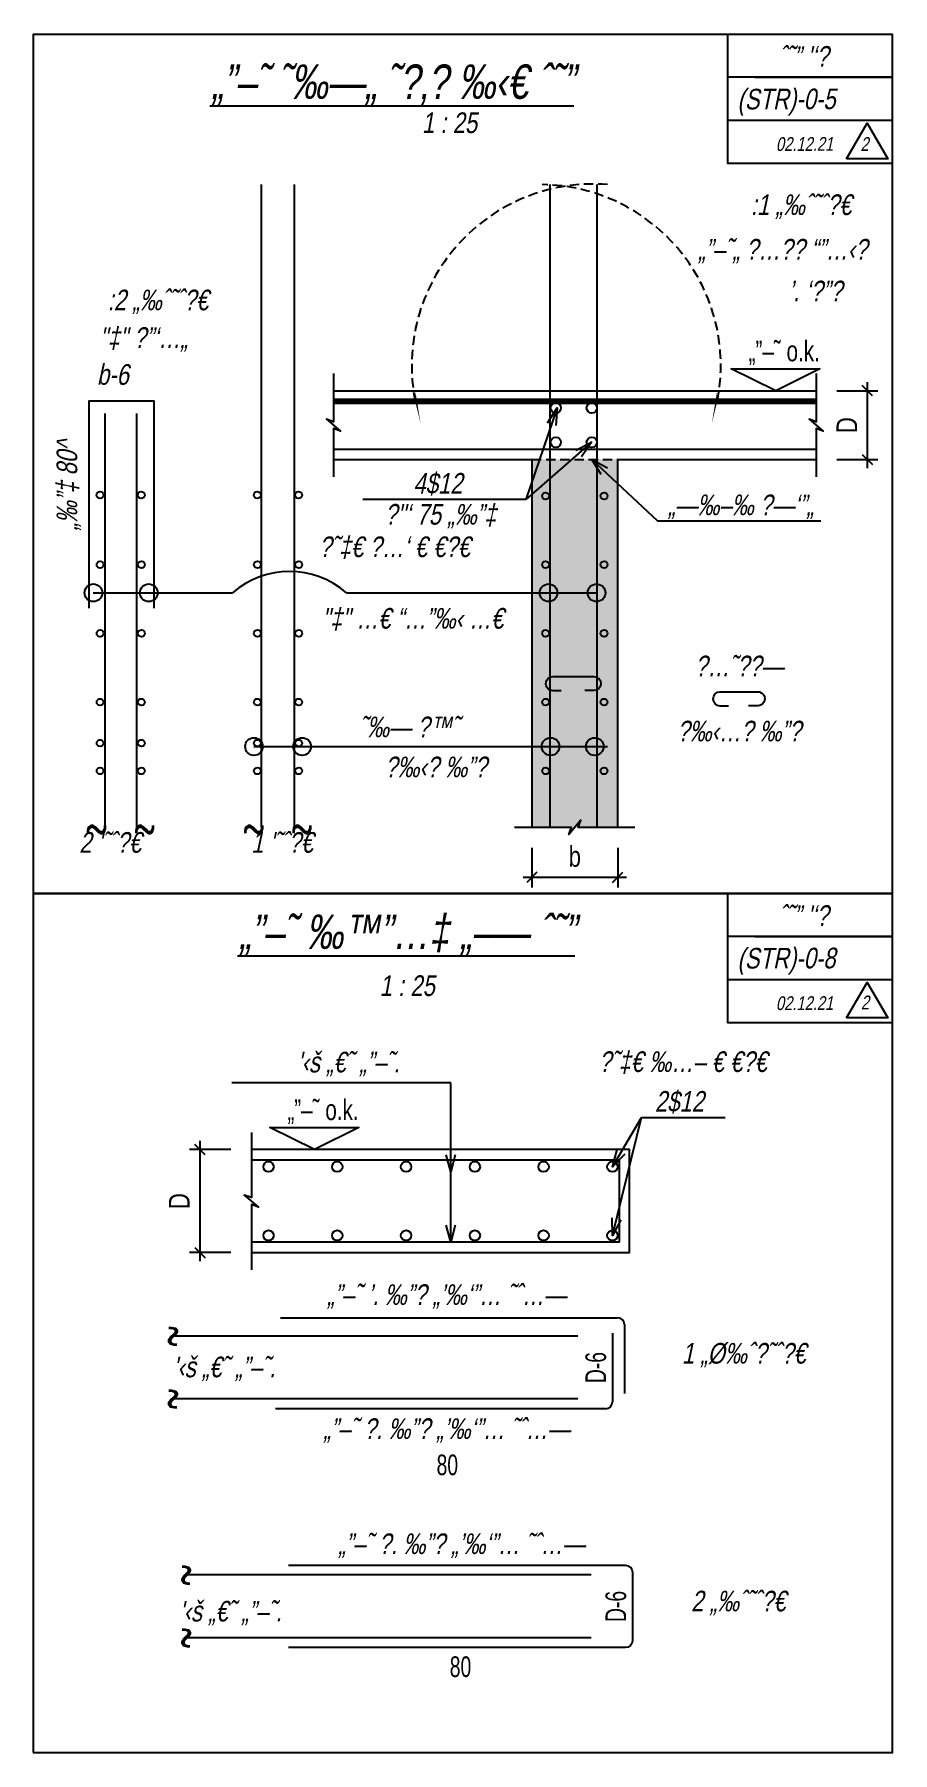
# Model space of a CAD drawing. Header units: inches. Extents: x -5298 to 11252, y 8210 to 22495.
# Drawn here: x 8115 to 8365, y 11360 to 11860 of the extents above; entities that cross this region are included whole.
import ezdxf
from ezdxf.enums import TextEntityAlignment as Align

# ---------------------------------------------------------------- set-up
doc = ezdxf.new("R2010")
doc.units = ezdxf.units.IN
doc.header["$LTSCALE"] = 11
doc.header["$MEASUREMENT"] = 0
doc.linetypes.add('HIDDEN', pattern=[0.375, 0.25, -0.125])
doc.layers.get('Defpoints').update_dxf_attribs({"color": 40})
for name, color, linetype in [('1', 1, 'HIDDEN'), ('break', 1, 'Continuous'), ('DIM-BAR', 122, 'Continuous'), ('DIM-Sec', 2, 'Continuous'), ('HATCH-Sec', 9, 'Continuous'), ('IRON6-Sec', 6, 'Continuous'), ('le', 1, 'Continuous'), ('SEC', 3, 'Continuous'), ('SEC-TEXT', 1, 'Continuous'), ('STAM', 1, 'Continuous'), ('TEXT4', 3, 'Continuous'), ('ztz-Sec', 122, 'Continuous')]:
    doc.layers.add(name, color=color, linetype=linetype)
doc.styles.add('COM1', font='complex_.ttf', dxfattribs={"width": 0.8})
doc.styles.add('DIM', font='DIMHEB', dxfattribs={"width": 0.7})
doc.styles.add('HEB', font='HEB', dxfattribs={"width": 0.8})
doc.styles.add('HEBREW', font='hebtxt-weld.shx', dxfattribs={"width": 0.8, "oblique": 12})
doc.dimstyles.new('20', dxfattribs={"dimtxt": 4.4, "dimasz": 2.4, "dimexe": 2.4, "dimexo": 0, "dimgap": 1.8, "dimtad": 1, "dimdec": 1, "dimrnd": 0.5, "dimdsep": 46, "dimtxsty": 'DIM', "dimblk1": 'OBLIQUE', "dimblk2": 'OBLIQUE', "dimsah": 1, "dimcen": 0.1, "dimdle": 2, "dimclre": 8, "dimclrt": 11, "dimadec": 0, "dimazin": 0, "dimtfac": 1, "dimtdec": 1, "dimtix": 1, "dimtmove": 2, "dimatfit": 3, "dimldrblk": 'OBLIQUE', "dimfxl": 1, "dimtolj": 1, "dimarcsym": 0})
doc.dimstyles.new('m25-orig', dxfattribs={"dimtxt": 6, "dimasz": 3, "dimexe": 3, "dimexo": 6, "dimgap": 3, "dimtad": 1, "dimdec": 1, "dimrnd": 0.5, "dimdsep": 46, "dimtxsty": 'HEB', "dimblk1": 'OBLIQUE', "dimblk2": 'OBLIQUE', "dimsah": 1, "dimcen": 100, "dimdle": 2.5, "dimclrd": 256, "dimclre": 1, "dimadec": 0, "dimazin": 0, "dimtfac": 0.9, "dimtdec": 1, "dimtix": 1, "dimtmove": 2, "dimatfit": 3, "dimldrblk": 'OBLIQUE', "dimfxl": 1, "dimtolj": 1, "dimlwd": -1, "dimarcsym": 0})
doc.dimstyles.new('sec 25', dxfattribs={"dimtxt": 6, "dimasz": 2.4, "dimexe": 6, "dimexo": 0, "dimgap": 1.8, "dimtad": 1, "dimdec": 1, "dimrnd": 0.5, "dimdsep": 46, "dimtxsty": 'DIM', "dimblk": 'NONE', "dimcen": 0.1, "dimdle": 2, "dimse1": 1, "dimse2": 1, "dimsd1": 1, "dimsd2": 1, "dimclre": 256, "dimclrt": 256, "dimadec": 0, "dimazin": 0, "dimtfac": 1, "dimtdec": 1, "dimtix": 1, "dimtmove": 2, "dimatfit": 3, "dimldrblk": 'NONE', "dimfxl": 1, "dimtolj": 1, "dimlwd": -1, "dimlwe": -1, "dimarcsym": 0})

# ---------------------------------------------------------------- blocks, each defined once
blk = doc.blocks.new('_OBLIQUE')
at = {"color": 0, "linetype": 'ByBlock'}
blk.add_line((-0.5, -0.5), (0.5, 0.5), dxfattribs=at)
blk = doc.blocks.new('mf')
at = {"layer": 'TEXT4'}
blk.add_lwpolyline([(0, 0), (28.64324132873094, 14.10732654095364), (-28.26197036082164, 14.10732654095364)], close=True, dxfattribs=at)
at = {"layer": 'TEXT4', "style": 'HEB', "width": 0.7}
blk.add_attdef('+0.00', text='', height=14.4, dxfattribs=at).set_placement((-5.409673684572454, 18.8755768087529), align=Align.CENTER)
blk = doc.blocks.new('*D209')
at = {"layer": 'Defpoints', "color": 0, "transparency": 16777216}
for p in [(8259.943181014183, 11629.19050835313), (8284.943181016046, 11629.19050835053), (8284.943181016046, 11614.69607146068)]:
    blk.add_point(p, dxfattribs=at)
at = {"layer": 'DIM-Sec', "color": 1, "lineweight": -2, "transparency": 16777216}
for p, q in [((8259.943181014183, 11623.19050835313), (8259.943181014183, 11611.69607146068)), ((8284.943181016046, 11623.19050835053), (8284.943181016046, 11611.69607146068))]:
    blk.add_line(p, q, dxfattribs=at)
at = {"layer": 'DIM-Sec', "transparency": 16777216}
blk.add_line((8257.443181014183, 11614.69607146068), (8287.443181016046, 11614.69607146068), dxfattribs=at)
at = {"layer": 'DIM-Sec', "transparency": 16777216, "xscale": 3, "yscale": 3, "zscale": 3, "rotation": 180}
blk.add_blockref('_OBLIQUE', (8259.943181014183, 11614.69607146068), dxfattribs=at)
at = {"layer": 'DIM-Sec', "transparency": 16777216, "xscale": 3, "yscale": 3, "zscale": 3}
blk.add_blockref('_OBLIQUE', (8284.943181016046, 11614.69607146068), dxfattribs=at)
at = {"layer": 'DIM-Sec', "color": 0, "transparency": 16777216, "insert": (8272.443181015115, 11620.69607146068), "char_height": 6, "attachment_point": 5, "style": 'HEB'}
blk.add_mtext('\\A1;b', dxfattribs=at)
blk = doc.blocks.new('*D210')
at = {"layer": 'Defpoints', "color": 0, "transparency": 16777216}
for p in [(8342.635260524727, 11756.23899833482), (8357.54367586947, 11756.23899833482), (8342.635260483748, 11736.23899833109)]:
    blk.add_point(p, dxfattribs=at)
at = {"layer": 'DIM-Sec', "color": 1, "lineweight": -2, "transparency": 16777216}
for p, q in [((8348.635260524727, 11756.23899833482), (8360.54367586947, 11756.23899833482)), ((8348.635260483748, 11736.23899833109), (8360.54367586947, 11736.23899833109))]:
    blk.add_line(p, q, dxfattribs=at)
at = {"layer": 'DIM-Sec', "transparency": 16777216}
blk.add_line((8357.54367586947, 11733.73899833109), (8357.54367586947, 11758.73899833482), dxfattribs=at)
at = {"layer": 'DIM-Sec', "transparency": 16777216, "xscale": 3, "yscale": 3, "zscale": 3}
for p, rotation in [((8357.54367586947, 11756.23899833482), 90), ((8357.54367586947, 11736.23899833109), 270)]:
    blk.add_blockref('_OBLIQUE', p, dxfattribs=dict(at, rotation=rotation))
at = {"layer": 'DIM-Sec', "color": 0, "transparency": 16777216, "insert": (8351.54367586947, 11746.23899833295), "char_height": 6, "attachment_point": 5, "rotation": 90, "style": 'HEB'}
blk.add_mtext('\\A1;D', dxfattribs=at)
blk = doc.blocks.new('Z')
at = {"layer": 'STAM', "style": 'COM1', "width": 0.8}
blk.add_text('~', height=24, rotation=180, dxfattribs=at).set_placement((-0.7532295769897246, 0.263753536322838), align=Align.MIDDLE)
blk = doc.blocks.new('*D186')
at = {"layer": 'Defpoints', "color": 0, "transparency": 16777216}
for p in [(8283.366863929103, 11484.00095960173), (8283.366863930321, 11484.00095960173), (8281.366863929088, 11460.00095960173)]:
    blk.add_point(p, dxfattribs=at)
at = {"layer": 'DIM-BAR', "transparency": 16777216, "insert": (8278.566863930322, 11472.00095960172), "char_height": 6, "attachment_point": 5, "rotation": 90, "style": 'DIM'}
blk.add_mtext('\\A1;D-6', dxfattribs=at)
blk = doc.blocks.new('_None')
blk = doc.blocks.new('*D187')
at = {"layer": 'Defpoints', "color": 0, "transparency": 16777216}
for p in [(8283.36686392907, 11451.70160304031), (8185.366863929084, 11449.22541256412), (8185.366863929084, 11449.22541256413)]:
    blk.add_point(p, dxfattribs=at)
at = {"layer": 'DIM-BAR', "transparency": 16777216, "insert": (8235.366863929085, 11443.64779679174), "char_height": 6, "attachment_point": 5, "style": 'DIM'}
blk.add_mtext('\\A1;80', dxfattribs=at)
blk = doc.blocks.new('*D204')
at = {"layer": 'Defpoints', "color": 0, "transparency": 16777216}
for p in [(8178.366863929073, 11535.44881967073), (8163.393888110643, 11505.44881967073), (8178.366863929087, 11505.44881967073)]:
    blk.add_point(p, dxfattribs=at)
at = {"layer": 'DIM-Sec', "color": 1, "lineweight": -2, "transparency": 16777216}
for p, q in [((8172.366863929073, 11535.44881967073), (8160.393888110643, 11535.44881967073)), ((8172.366863929087, 11505.44881967073), (8160.393888110643, 11505.44881967073))]:
    blk.add_line(p, q, dxfattribs=at)
at = {"layer": 'DIM-Sec', "transparency": 16777216}
blk.add_line((8163.393888110643, 11537.94881967073), (8163.393888110643, 11502.94881967073), dxfattribs=at)
at = {"layer": 'DIM-Sec', "transparency": 16777216, "xscale": 3, "yscale": 3, "zscale": 3}
for p, rotation in [((8163.393888110643, 11535.44881967073), 90), ((8163.393888110643, 11505.44881967073), 270)]:
    blk.add_blockref('_OBLIQUE', p, dxfattribs=dict(at, rotation=rotation))
at = {"layer": 'DIM-Sec', "color": 0, "transparency": 16777216, "insert": (8157.393888110645, 11520.44881967072), "char_height": 6, "attachment_point": 5, "rotation": 90, "style": 'HEB'}
blk.add_mtext('\\A1;D', dxfattribs=at)
blk = doc.blocks.new('*D205')
at = {"layer": 'Defpoints', "color": 0, "transparency": 16777216}
for p in [(8287.197949667334, 11414.4945447679), (8289.19794966864, 11414.4945447679), (8287.197949667348, 11390.4945447679)]:
    blk.add_point(p, dxfattribs=at)
at = {"layer": 'DIM-BAR', "transparency": 16777216, "insert": (8284.39794966864, 11402.49454476789), "char_height": 6, "attachment_point": 5, "rotation": 90, "style": 'DIM'}
blk.add_mtext('\\A1;D-6', dxfattribs=at)
blk = doc.blocks.new('*D206')
at = {"layer": 'Defpoints', "color": 0, "transparency": 16777216}
for p in [(8189.197949667344, 11390.49454476789), (8189.197949667344, 11390.4945447679), (8289.19794966733, 11392.97073524409)]:
    blk.add_point(p, dxfattribs=at)
at = {"layer": 'DIM-BAR', "transparency": 16777216, "insert": (8239.197949667345, 11384.91692899551), "char_height": 6, "attachment_point": 5, "style": 'DIM'}
blk.add_mtext('\\A1;80', dxfattribs=at)

msp = doc.modelspace()

# ---------------------------------------------------------------- hatches: boundary and pattern name
at = {"layer": 'HATCH-Sec'}
h = msp.add_hatch(color=253, dxfattribs=at)
h.dxf.hatch_style = 1
h.paths.add_polyline_path([(8342.635260522686, 11745.23899830129), (8344.695868563227, 11744.48899836089), (8340.574652407624, 11747.98899830129), (8342.635260522671, 11747.23899830129), (8342.635260524723, 11736.23899832736), (8202.251101573493, 11736.23899832736), (8202.25110157144, 11747.23899830129), (8200.190493456394, 11747.98899830129), (8204.311709611997, 11744.48899836089), (8202.251101571455, 11745.23899830129), (8202.251101571455, 11736.23899832736), (8259.943181003939, 11736.23899832737), (8259.943181014183, 11629.19050835313), (8271.443180985312, 11629.19050835312), (8270.693181044902, 11627.12990031258), (8274.193180985298, 11631.25111646817), (8273.443180991657, 11629.19050835312), (8284.94318102239, 11629.19050835053), (8284.943181007315, 11736.23899832737), (8342.635260522686, 11736.23899833109)])

# ---------------------------------------------------------------- linework, layer by layer
for p, q in [((8324.86686392907, 11847.44881967072), (8364.86686392907, 11847.44881967072)), ((8324.86686392907, 11597.44881967073), (8364.86686392907, 11597.44881967072))]:
    msp.add_line(p, q)
for points in [[(8114.866863929084, 11609.94881967072), (8364.866863929085, 11609.94881967072), (8364.866863929085, 11859.94881967072), (8114.866863929084, 11859.94881967072)], [(8364.866863929085, 11859.94881967072), (8316.866940417705, 11859.94881967072), (8316.866940417705, 11834.94881967072), (8364.866863929085, 11834.94881967072)], [(8364.86686392907, 11847.44881967072), (8316.86694041769, 11847.44881967072), (8316.86694041769, 11822.44881967072), (8364.86686392907, 11822.44881967072)], [(8114.866863929084, 11359.94881967073), (8364.866863929085, 11359.94881967072), (8364.866863929099, 11609.94881967072), (8114.866863929098, 11609.94881967073)], [(8364.866863929099, 11609.94881967072), (8316.86694041772, 11609.94881967073), (8316.866940417705, 11584.94881967073), (8364.866863929085, 11584.94881967072)], [(8364.86686392907, 11597.44881967072), (8316.86694041769, 11597.44881967073), (8316.86694041769, 11572.44881967073), (8364.86686392907, 11572.44881967072)]]:
    msp.add_lwpolyline(points, close=True)
for points in [[(8351.46651356257, 11823.72327422533), (8357.46651356257, 11834.0989657796), (8363.46651356257, 11823.72327422533), (8351.46651356257, 11823.72327422533)], [(8351.466513562584, 11573.72327422533), (8357.466513562584, 11584.0989657796), (8363.466513562584, 11573.72327422533), (8351.466513562584, 11573.72327422533)]]:
    msp.add_lwpolyline(points)
at = {"layer": '1'}
msp.add_lwpolyline([(8259.943181003939, 11736.23899832737), (8284.943181007315, 11736.23899832737)], dxfattribs=at)
for centre, radius, start, end in [((8277.859972136517, 11763.5345620758), 52.86237031531706, 85.56993187972509, 191.2308014208128), ((8262.249699493419, 11763.58944858234), 52.65411669546606, 348.6632911116194, 89.24536372812489)]:
    msp.add_arc(centre, radius, start, end, dxfattribs=at)
at = {"layer": 'break'}
for points in [[(8202.251101574599, 11761.23899833481), (8202.25110157144, 11747.23899830129), (8200.190493456394, 11747.98899830129), (8204.311709611997, 11744.48899836089), (8202.251101571455, 11745.23899830129), (8202.25110157144, 11731.23899832736)], [(8342.635260525829, 11761.23899833481), (8342.635260522671, 11747.23899830129), (8340.574652407624, 11747.98899830129), (8344.695868563227, 11744.48899836089), (8342.635260522686, 11745.23899830129), (8342.635260522671, 11731.23899832736)], [(8289.943181015347, 11629.19050834939), (8273.443180985312, 11629.19050835312), (8274.193180985298, 11631.25111646817), (8270.693181044902, 11627.12990031258), (8271.443180985312, 11629.19050835312), (8254.943181013368, 11629.19050835312)], [(8178.366863930204, 11540.44881967072), (8178.366863925911, 11521.44881964092), (8176.306255810864, 11522.19881964093), (8180.427471966438, 11518.69881970053), (8178.366863925897, 11519.44881964092), (8178.366863925911, 11500.44881967072)]]:
    msp.add_lwpolyline(points, dxfattribs=at)
at = {"layer": 'IRON6-Sec'}
for p, q in [((8181.317905225703, 11629.19050839055), (8181.317905221963, 11816.23899834972)), ((8190.898800748429, 11629.19050839055), (8190.898800743757, 11816.23899834972)), ((8265.263462522795, 11629.19050839055), (8265.26346252278, 11816.23899835344)), ((8278.90366256659, 11629.19050839055), (8278.90366256285, 11816.23899834972)), ((8135.84028849579, 11629.19050839055), (8135.840288492064, 11749.60534645776)), ((8145.073393449215, 11629.19050839055), (8145.073393444559, 11749.60534645776)), ((8186.866863929084, 11486.50095960172), (8284.866863929085, 11486.50095960172)), ((8283.36686392907, 11482.00095960172), (8283.36686392907, 11462.00095960172)), ((8286.866863929085, 11484.50095960172), (8286.866863929085, 11464.50095960172)), ((8281.366863929085, 11460.00095960172), (8185.366863929084, 11460.00095960172))]:
    msp.add_line(p, q, dxfattribs=at)
for points in [[(8150.096066695666, 11692.9409552351), (8150.096066695652, 11753.23899833481), (8131.09606669344, 11753.23899833481), (8131.096066693454, 11692.9409207817)], [(8202.251101533999, 11739.23899832736), (8342.635260485229, 11739.23899832736)], [(8178.366863929084, 11532.44881967072), (8285.366863929085, 11532.44881967073), (8285.36686392907, 11508.44881967073), (8178.366863929069, 11508.44881967072)]]:
    msp.add_lwpolyline(points, dxfattribs=at)
at = {"layer": 'IRON6-Sec', "lineweight": 90}
msp.add_lwpolyline([(8202.251101533984, 11753.23899833481), (8342.635260485215, 11753.23899833481)], dxfattribs=at)
at = {"layer": 'IRON6-Sec'}
for points in [[(8268.499035750414, 11668.89975939599), (8266.120414923775, 11668.89975939599, -1), (8266.12041492472, 11673.07366353554), (8277.995875354187, 11673.07366353181, -1), (8277.995875356966, 11668.99716830162), (8275.314992181273, 11668.99716830162)], [(8317.129047165174, 11664.48420813676), (8314.750426337603, 11664.48420813676, -1), (8314.75042633574, 11668.65811227258), (8325.62522665925, 11668.65811227258, -1), (8325.625226662043, 11664.58161704239), (8322.94434348635, 11664.58161704238)], [(8189.197949667329, 11414.49454476789), (8287.19794966733, 11414.49454476789, -0.414213562373095), (8289.197949667345, 11412.49454476789), (8289.19794966733, 11392.49454476789, -0.414213562373095), (8287.197949667345, 11390.49454476789), (8189.197949667344, 11390.49454476789)]]:
    msp.add_lwpolyline(points, format="xyb", dxfattribs=at)
at = {"layer": 'IRON6-Sec', "color": 4}
for points in [[(8273.366863929085, 11481.14886882336), (8156.104187787306, 11481.14886882336)], [(8273.366863929099, 11462.87329004046), (8156.10418778732, 11462.87329004046)], [(8277.197949667345, 11411.64245398953), (8159.935273525566, 11411.64245398953)], [(8277.19794966733, 11393.36687520663), (8159.935273525552, 11393.36687520663)]]:
    msp.add_lwpolyline(points, dxfattribs=at)
at = {"layer": 'IRON6-Sec'}
for centre, radius in [((8266.900069053198, 11751.23899833343), 1.499999999999999), ((8277.3838250814, 11751.23899833343), 1.499999999999999), ((8266.900069053198, 11741.23899832875), 1.499999999999999), ((8277.3838250814, 11741.23899832875), 1.499999999999999), ((8134.366531834893, 11725.88232923625), 1), ((8146.36653183955, 11725.88232923625), 1), ((8180.101845773824, 11725.88232923625), 1), ((8192.101845778481, 11725.88232923625), 1), ((8263.94318101139, 11725.63228418796), 1), ((8280.943181014183, 11725.63228418796), 1), ((8134.398708102773, 11705.63228418796), 1), ((8146.398708107429, 11705.63228418796), 1), ((8180.134022041703, 11705.63228418796), 1), ((8192.13402204636, 11705.63228418796), 1), ((8263.943181011375, 11705.63228418796), 1), ((8280.943181014169, 11705.63228418796), 1), ((8134.398708102773, 11685.63228418796), 1), ((8146.398708107429, 11685.63228418796), 1), ((8180.134022041703, 11685.63228418796), 1), ((8192.13402204636, 11685.63228418796), 1), ((8263.943181011375, 11685.63228418796), 1), ((8280.943181014169, 11685.63228418796), 1), ((8134.398708102787, 11665.63228418796), 1), ((8146.398708108375, 11665.63228418796), 1), ((8180.134022041718, 11665.63228418796), 1), ((8192.134022047307, 11665.63228418796), 1), ((8263.94318101139, 11665.63228418796), 1), ((8280.943181014183, 11665.63228418796), 1), ((8134.398708103704, 11653.7046725685), 1), ((8146.398708108361, 11653.7046725685), 1), ((8180.134022042635, 11653.7046725685), 1), ((8192.134022047292, 11653.7046725685), 1), ((8134.398708102787, 11645.63228418796), 1), ((8146.398708108375, 11645.63228418796), 1), ((8180.134022041718, 11645.63228418796), 1), ((8192.134022047307, 11645.63228418796), 1), ((8263.94318101139, 11645.63228418796), 1), ((8280.943181014183, 11645.63228419168), 1), ((8183.366863799964, 11530.44881972505), 1.499999999999999), ((8203.366863799965, 11530.44881972505), 1.499999999999999), ((8223.366863799965, 11530.44881972505), 1.499999999999999), ((8243.366863799965, 11530.44881972505), 1.499999999999999), ((8263.366863799965, 11530.44881972505), 1.499999999999999), ((8283.366863799965, 11530.44881972505), 1.499999999999999), ((8183.366863799979, 11510.44881961641), 1.499999999999999), ((8203.36686379998, 11510.4488196164), 1.499999999999999), ((8223.36686379998, 11510.44881961641), 1.499999999999999), ((8243.36686379998, 11510.44881961641), 1.499999999999999), ((8263.36686379998, 11510.44881961641), 1.499999999999999), ((8283.36686379998, 11510.44881961641), 1.499999999999999)]:
    msp.add_circle(centre, radius, dxfattribs=at)
for centre, start, end in [((8284.866863929085, 11484.50095960172), 0, 90), ((8281.36686392907, 11462.00095960172), 270, 0)]:
    msp.add_arc(centre, 2, start, end, dxfattribs=at)
at = {"layer": 'le'}
for points in [[(8226.009884742569, 11753.23899831991, 0, 2.5, 0), (8224.990787115428, 11762.6578870229, 0, 0, 0), (8225.987562673661, 11756.55500338223, 0, 0, 0)], [(8313.87647727925, 11753.23899832364, 0, 2.5, 0), (8314.895574908252, 11762.6578870229, 0, 0, 0), (8313.898799345392, 11756.5550033785, 0, 0, 0)]]:
    msp.add_lwpolyline(points, format="xyseb", dxfattribs=at)
for points in [[(8132.319147635745, 11697.4464986265), (8172.918696210981, 11697.4464986265)], [(8206.051200194517, 11697.44649862653), (8278.761224459944, 11697.4464986265)], [(8179.134022040772, 11652.70869862033), (8281.943181014227, 11652.70869862033)]]:
    msp.add_lwpolyline(points, dxfattribs=at)
for centre in [(8132.418401537841, 11697.4464986265), (8148.532888700632, 11697.4464986265), (8264.828598481836, 11697.4464986265), (8278.761224459944, 11697.4464986265), (8179.134022040772, 11652.70869862033), (8193.13402204636, 11652.70869862033), (8265.393821071237, 11652.70869862033), (8278.229723966171, 11652.70869862033)]:
    msp.add_circle(centre, 2.567452721297741, dxfattribs=at)
msp.add_arc((8189.484948202748, 11678.53285614828), 25.14292299732955, 48.78523784165851, 131.2147621583415, dxfattribs=at)
at = {"layer": 'SEC'}
for points in [[(8202.251101533999, 11756.23899833481), (8342.635260485229, 11756.23899833481)], [(8202.251101534377, 11736.23899832736), (8259.943181003939, 11736.23899832737), (8259.943181014183, 11629.19050839055)], [(8284.943181016046, 11629.19050839021), (8284.943181007315, 11736.23899832737), (8342.635260483745, 11736.23899833109)], [(8178.366863929084, 11505.44881967072), (8288.366863929085, 11505.44881967073), (8288.36686392907, 11535.44881967073), (8178.366863929069, 11535.44881967072)]]:
    msp.add_lwpolyline(points, dxfattribs=at)

# ---------------------------------------------------------------- block references
at = {"layer": 'STAM', "xscale": 0.3299999999999999, "yscale": 0.3299999999999999, "zscale": 0.3299999999999999}
for p, rotation in [((8133.150142342404, 11629.27754705754), 180), ((8147.150142348924, 11629.27754705754), 180), ((8178.885456281335, 11629.27754705754), 180), ((8192.885456287855, 11629.27754705754), 180), ((8156.191226454291, 11481.39743458377), 90), ((8156.191226454305, 11463.12185580087), 90), ((8160.022312192566, 11411.89101974994), 90), ((8160.022312192551, 11393.61544096704), 90)]:
    msp.add_blockref('Z', p, dxfattribs=dict(at, rotation=rotation))
at = {"layer": 'TEXT4'}
ref = msp.add_blockref('mf', (8330.88403402333, 11756.23899833618), dxfattribs=dict(at, xscale=-0.4545454545454549, yscale=0.4545454545454548, zscale=0.4545454545454546, rotation=4.85244644e-08))
ref.add_attrib('+0.00', '„”–˜ o.k.', dxfattribs={"height": 6, "style": 'HEB', "width": 0.75}).set_placement((8333.342976589382, 11764.8188059753), align=Align.CENTER)
ref = msp.add_blockref('mf', (8196.753681397342, 11535.44881967072), dxfattribs=dict(at, xscale=-0.4545454545454549, yscale=0.4545454545454548, zscale=0.4545454545454546, rotation=4.85244644e-08))
ref.add_attrib('+0.00', '„”–˜ o.k.', dxfattribs={"height": 6, "style": 'HEB', "width": 0.75}).set_placement((8199.212623963424, 11544.02862730985), align=Align.CENTER)

# ---------------------------------------------------------------- texts
at = {"layer": 'SEC-TEXT', "style": 'HEB', "oblique": 10, "width": 0.8}
for s, height, p in [('%%U„”–˜ ˜‰—„ ˜\x8e‚\x8c ‰‹€ ˆ˜”', 10, (8219.570111953624, 11845.5462163307)), ('1 : 25', 6, (8236.04217889125, 11834.2335999197, 1.9591680954e-06)), ('%%U„”–˜ ‰™”…‡ „–— ˆ˜”', 10, (8223.731045977751, 11598.17847057894))]:
    msp.add_text(s, height=height, dxfattribs=at).set_placement(p, align=Align.MIDDLE)
msp.add_text('1 : 25', height=6, rotation=8.537736463e-07, dxfattribs=at).set_placement((8223.731045977751, 11583.13160499644), align=Align.MIDDLE)
at = {"layer": 'ztz-Sec', "style": 'HEBREW', "oblique": 12, "width": 0.8}
for s, height, rotation, p in [("ˆ˜” '‘\x8e", 6, 0.1703673672746237, (8331.782488403987, 11850.49183013046)), ('(STR)-0-5', 6, 0.1703673672746237, (8319.728422033004, 11838.09452722578)), ('02.12.21', 4, 0.1703673672746237, (8330.931288226115, 11826.02488597363)), ('2', 4, 0.1703673672746237, (8355.522581280777, 11826.02488597363)), ("ˆ˜” '‘\x8e", 6, 0.1703673672746237, (8331.782488403987, 11600.49183013046)), ('(STR)-0-8', 6, 0.1703673672746237, (8319.728422033004, 11588.09452722579)), ('02.12.21', 4, 0.1703673672746237, (8330.931288226115, 11576.02488597363)), ('2', 4, 0.1703673672746237, (8355.661975154086, 11576.23383532351)), ('1 „%%129‰ˆ%%144˜ˆ%%140€', 5.999999999999991, 8.796203094e-07, (8303.55915442195, 11473.1516297271)), ('2 „‰ˆ˜ˆ\x8c€', 5.999999999999991, 8.796203094e-07, (8306.267925400316, 11401.05360480375))]:
    msp.add_text(s, height=height, rotation=rotation, dxfattribs=at).set_placement(p)
for s, height, rotation, p in [(':1 „‰ˆ˜ˆ\x8c€', 5.999999999999992, 359.9999991664451, (8352.869000116392, 11807.38525387513)), ('„”–˜„ \x8a…\x9a\x8c “”…‹\x8c', 5.999999999999992, 359.9999991664451, (8357.479425608195, 11794.41793111696)), (':2 „‰ˆ˜ˆ\x8c€', 5.999999999999992, 359.9999991664451, (8165.827954571009, 11779.6570427954)), (' ’. ‘\x8c”\x8e', 5.999999999999992, 359.9999991664451, (8350.182147336454, 11782.26057770553)), ('"‡" \x9a”‘…„', 5.999999999999992, 359.9999991664451, (8159.83132692358, 11768.72809948663)), ('"‡" …€ “…”‰‹ …€', 5.999999999999991, 8.796203094e-07, (8251.645491798437, 11687.01872235805)), ('\x9a…˜\x8e\x8c—', 5.999999999999991, 8.796203094e-07, (8333.078347239847, 11673.16001118386)), ('    ˜‰— \x9a™˜', 5.999999999999991, 8.796203094e-07, (8238.71979908229, 11655.41956852866)), ('\x9a‰‹…\x9a ‰”\x8c', 5.999999999999991, 8.796203094e-07, (8338.221697104469, 11654.21305731497)), ('\x9a‰‹\x9a ‰”\x8c   ', 5.999999999999991, 8.796203094e-07, (8252.169201093275, 11643.77917885153))]:
    msp.add_text(s, height=height, rotation=rotation, dxfattribs=at).set_placement(p, align=Align.RIGHT)
for s, height, rotation, p in [('b-6', 5.999999999999991, 8.796203094e-07, (8138.091721411706, 11761.08407434797)), ('„‰”‡ 80^ ', 5.999999999999991, 90.00000087962032, (8125.125333454139, 11728.656884233)), ('4$12', 5.999999999999991, 8.796203094e-07, (8232.618122828106, 11729.23559709996)), (" \x8e''‘ 75 „‰”‡", 5.999999999999991, 8.796203094e-07, (8232.47398374189, 11719.88278602416)), ('\x9a˜‡€ \x8e…‘ € €\x8c€', 5.999999999999991, 8.796203094e-07, (8220.002174568639, 11710.69792462074)), ("2 '˜ˆ\x8c€", 5.999999999999991, 8.796203094e-07, (8137.309726945735, 11624.94064146885)), ("1 '˜ˆ\x8c€", 5.999999999999991, 8.796203094e-07, (8187.313260251335, 11624.94064146885)), ("'‹š „€˜ „”–˜.", 5.999999999999992, 359.9999991664451, (8206.615378035684, 11560.50296938532)), ('\x9a˜‡€ ‰…– € €\x8c€', 5.999999999999991, 8.796203094e-07, (8303.851140478757, 11560.8789580009)), ('2$12', 5.999999999999991, 8.796203094e-07, (8302.851140478771, 11549.3789580009)), ('„”–˜ ’. ‰”\x8c „’‰‘”… ˜ˆ…—', 5.999999999999992, 4.60654238e-08, (8235.121925733882, 11492.84885176774)), ("'‹š „€˜ „”–˜.", 5.999999999999992, 8.337633264e-07, (8170.469009457985, 11471.79343462848)), ('„”–˜ \x9a. ‰”\x8c „’‰‘”… ˜ˆ…—', 5.999999999999992, 4.60654238e-08, (8235.121925733896, 11453.836907452)), ('„”–˜ \x9a. ‰”\x8c „’‰‘”… ˜ˆ…—', 5.999999999999992, 4.60654238e-08, (8239.453011472142, 11420.34243693392)), ("'‹š „€˜ „”–˜.", 5.999999999999992, 8.337633264e-07, (8172.304250748507, 11400.72645645026))]:
    msp.add_text(s, height=height, rotation=rotation, dxfattribs=at).set_placement(p, align=Align.MIDDLE)
msp.add_text('„—‰–‰ \x9a—‘”„', height=5.999999999999991, rotation=8.796203094e-07, dxfattribs=at).set_placement((8320.70744740052, 11720.03478693251), align=Align.CENTER)

# ---------------------------------------------------------------- dimensions: what is measured, and where the dimension line sits
at = {"layer": 'DIM-BAR'}
for base, p1, p2, picture, middle in [((8283.366863930321, 11484.00095960173), (8281.366863929085, 11460.00095960172), (8283.366863929099, 11484.00095960172), '*D186', (8278.566863930322, 11472.00095960172)), ((8289.19794966864, 11414.4945447679), (8287.197949667345, 11390.49454476789), (8287.19794966733, 11414.49454476789), '*D205', (8284.39794966864, 11402.49454476789))]:
    dim = msp.add_linear_dim(base=base, p1=p1, p2=p2, angle=90, text='D-6', dimstyle='sec 25', dxfattribs=at)
    dim.commit()
    dim.dimension.update_dxf_attribs({"geometry": picture, "text_midpoint": middle})
for base, p1, p2, picture, middle in [((8185.366863929084, 11449.22541256413), (8283.36686392907, 11451.70160304031), (8185.366863929084, 11449.22541256412), '*D187', (8235.366863929085, 11443.64779679174)), ((8189.197949667344, 11390.4945447679), (8289.19794966733, 11392.97073524409), (8189.197949667344, 11390.49454476789), '*D206', (8239.197949667345, 11384.91692899551))]:
    dim = msp.add_linear_dim(base=base, p1=p1, p2=p2, text='80', dimstyle='sec 25', dxfattribs=at)
    dim.commit()
    dim.dimension.update_dxf_attribs({"geometry": picture, "text_midpoint": middle, "dimtype": 160})
at = {"layer": 'DIM-Sec'}
for base, p1, p2, picture, middle in [((8357.54367586947, 11756.23899833482), (8342.635260483745, 11736.23899833109), (8342.635260524723, 11756.23899833481), '*D210', (8351.54367586947, 11746.23899833295)), ((8163.393888110643, 11505.44881967073), (8178.366863929069, 11535.44881967072), (8178.366863929084, 11505.44881967072), '*D204', (8157.393888110645, 11520.44881967072))]:
    dim = msp.add_linear_dim(base=base, p1=p1, p2=p2, angle=90, text='D', dimstyle='m25-orig', dxfattribs=at)
    dim.commit()
    dim.dimension.update_dxf_attribs({"geometry": picture, "text_midpoint": middle})
dim = msp.add_linear_dim(base=(8284.943181016046, 11614.69607146068), p1=(8259.943181014183, 11629.19050835313), p2=(8284.943181016046, 11629.19050835053), text='b', dimstyle='m25-orig', dxfattribs=at)
dim.commit()
dim.dimension.update_dxf_attribs({"geometry": '*D209', "text_midpoint": (8272.443181015115, 11620.69607146068)})

# ---------------------------------------------------------------- leaders
at = {"layer": 'le'}
for points in [[(8267.333495219034, 11751.23899833343), (8258.207629081822, 11724.63380262271), (8210.76619829802, 11724.63380287577)], [(8277.32278527497, 11741.23899832875), (8258.207629081822, 11724.63380262271), (8210.76619829802, 11724.63380287577)], [(8277.370309979946, 11736.23899832736), (8296.51378798706, 11718.41758240947), (8343.955218770861, 11718.41758266253)], [(8236.366863791874, 11528.94882013971), (8236.36686379998, 11554.85552310112), (8172.675383207096, 11554.85553540507)], [(8236.366863799965, 11508.44881961641), (8236.36686379998, 11554.85552310112), (8172.675383207096, 11554.85553540507)], [(8283.36686379998, 11510.44881961641), (8291.860326009119, 11544.77716352365), (8316.170823505745, 11544.77716369198)], [(8283.366863799965, 11530.44881972505), (8291.860326009119, 11544.77716352365), (8316.170823505745, 11544.77716369198)]]:
    msp.add_leader(points, dimstyle='20', override={"dimasz": 5, "dimgap": 3, "dimtad": 0, "dimldrblk": 'Open30'}, dxfattribs=at)

doc.saveas('drawing.dxf')
